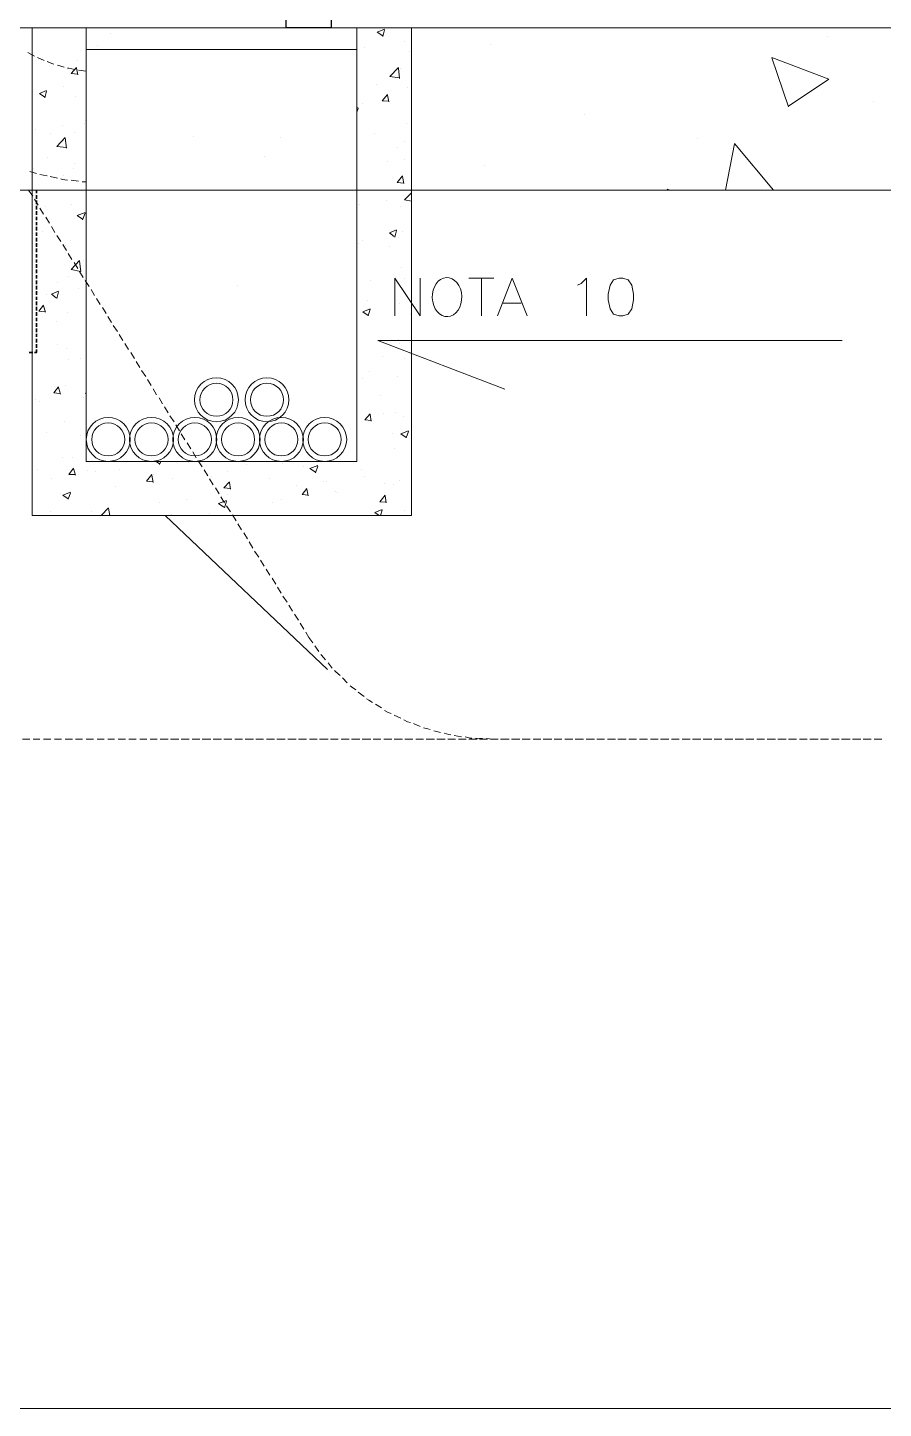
# Model space of a CAD drawing. Header units: inches. Extents: x 5 to 1823, y 18 to 726.
# Drawn here: x 1271.2 to 1301.32, y 408.89 to 457.5 of the extents above; entities that cross this region are included whole.
import ezdxf

# ---------------------------------------------------------------- set-up
doc = ezdxf.new("R2010")
doc.units = ezdxf.units.IN
doc.header["$MEASUREMENT"] = 0
for name, color, linetype in [('CULATRA', 1, 'Continuous'), ('PDF_0', 7, 'Continuous'), ('PDF_EL0001', 1, 'Continuous'), ('PDF_MASCARA', 1, 'Continuous'), ('PDF_PAREDE', 6, 'Continuous'), ('PDF_TIGRECAD', 6, 'Continuous')]:
    doc.layers.add(name, color=color, linetype=linetype)
doc.layers.add('PDF_Layer 1', color=30, linetype='Continuous', true_color=0xff7f00)
doc.layers.add('PDF_TUB-ELETRICA', color=7, linetype='Continuous', true_color=0x7fbfff)

msp = doc.modelspace()

# ---------------------------------------------------------------- linework, layer by layer
at = {"layer": 'CULATRA'}
msp.add_lwpolyline([(1280.296, 459.798), (1281.888, 459.798), (1281.888, 457.49), (1280.296, 457.49)], close=True, dxfattribs=at)
at = {"layer": 'PDF_0', "lineweight": 5}
for points in [[(1284.716, 440.324), (1284.716, 457.49), (1284.716, 440.324), (1271.36, 440.324), (1271.36, 457.49)], [(1282.79, 457.49), (1282.79, 442.229), (1273.265, 442.229), (1273.265, 457.49)], [(1283.7, 457.215), (1283.51, 457.342), (1283.764, 457.448)], [(1283.7, 457.194), (1283.764, 457.427)], [(1283.679, 457.257), (1283.679, 457.257)], [(1284.483, 457.003), (1284.483, 457.003)], [(1282.79, 456.728), (1273.265, 456.728)], [(1283.044, 456.813), (1283.044, 456.813)], [(1284.632, 456.665), (1284.632, 456.665)], [(1271.932, 456.263), (1271.932, 456.263)], [(1272.969, 455.86), (1272.736, 455.882), (1272.926, 456.093)], [(1272.969, 455.839), (1272.926, 456.072)], [(1272.948, 456.347), (1272.948, 456.347)], [(1284.293, 455.733), (1283.954, 455.776), (1284.251, 456.093)], [(1284.293, 455.712), (1284.251, 456.072)], [(1284.314, 456.051), (1284.314, 456.051)], [(1283.467, 455.501), (1283.467, 455.501)], [(1284.145, 455.733), (1284.145, 455.733)], [(1271.805, 455.056), (1271.614, 455.183), (1271.868, 455.289)], [(1271.805, 455.035), (1271.868, 455.268)], [(1272.461, 455.416), (1272.461, 455.416)], [(1272.884, 455.077), (1272.884, 455.077)], [(1283.912, 454.908), (1283.679, 454.929), (1283.87, 455.141)], [(1283.912, 454.887), (1283.87, 455.12)], [(1284.589, 455.395), (1284.589, 455.395)], [(1282.79, 454.675), (1282.832, 454.675)], [(1282.79, 454.527), (1282.832, 454.654)], [(1283.002, 454.823), (1283.002, 454.823)], [(1272.418, 454.04), (1272.418, 454.04)], [(1273.202, 454.125), (1273.202, 454.125)], [(1273.223, 454.231), (1273.223, 454.231)], [(1284.526, 454.125), (1284.526, 454.125)], [(1271.466, 453.913), (1271.466, 453.913)], [(1271.995, 453.786), (1271.995, 453.786)], [(1272.567, 453.278), (1272.228, 453.32), (1272.524, 453.638)], [(1272.567, 453.257), (1272.524, 453.617)], [(1272.842, 453.807), (1272.842, 453.807)], [(1283.404, 453.786), (1283.404, 453.786)], [(1284.208, 453.278), (1284.208, 453.278)], [(1284.462, 453.49), (1284.462, 453.49)], [(1271.889, 452.918), (1271.889, 452.918)], [(1272.863, 452.728), (1272.863, 452.728)], [(1283.87, 452.791), (1283.87, 452.791)], [(1284.483, 452.855), (1284.483, 452.855)], [(1271.402, 452.537), (1271.402, 452.537)], [(1272.461, 452.283), (1272.461, 452.283)], [(1272.799, 452.537), (1272.799, 452.537)], [(1284.441, 452.029), (1284.208, 452.05), (1284.399, 452.283)], [(1284.441, 452.008), (1284.399, 452.262)], [(1271.233, 451.775), (1271.381, 451.563)], [(1279.234, 451.775), (1271.508, 451.775)], [(1284.716, 451.394), (1284.462, 451.436), (1284.716, 451.69)], [(1284.674, 451.754), (1284.674, 451.754)], [(1271.445, 451.458), (1271.572, 451.246)], [(1271.635, 451.14), (1271.762, 450.928)], [(1271.847, 451.204), (1271.847, 451.204)], [(1272.757, 451.267), (1272.757, 451.267)], [(1282.875, 451.288), (1282.875, 451.288)], [(1283.827, 451.415), (1283.827, 451.415)], [(1284.314, 451.204), (1284.314, 451.204)], [(1284.441, 451.585), (1284.441, 451.585)], [(1271.847, 450.823), (1271.974, 450.611)], [(1273.138, 450.759), (1272.948, 450.886), (1273.223, 450.992)], [(1273.138, 450.738), (1273.223, 450.971)], [(1271.72, 450.336), (1271.72, 450.336)], [(1272.037, 450.505), (1272.164, 450.293)], [(1272.228, 450.188), (1272.376, 449.976)], [(1284.102, 450.145), (1283.933, 450.272), (1284.187, 450.378)], [(1284.124, 450.124), (1284.187, 450.357)], [(1284.399, 450.315), (1284.399, 450.315)], [(1272.44, 449.87), (1272.567, 449.658)], [(1272.524, 449.828), (1272.524, 449.828)], [(1272.715, 449.997), (1272.715, 449.997)], [(1273.265, 450.018), (1273.265, 450.018)], [(1282.832, 449.912), (1282.832, 449.912)], [(1283.002, 449.997), (1283.002, 449.997)], [(1283.933, 449.807), (1283.933, 449.807)], [(1284.272, 450.103), (1284.272, 450.103)], [(1272.63, 449.553), (1272.757, 449.341)], [(1273.032, 449.277), (1273.075, 448.918), (1272.736, 448.981), (1273.032, 449.299)], [(1272.842, 449.235), (1272.969, 449.023)], [(1273.18, 449.299), (1273.18, 449.299)], [(1272.651, 448.727), (1272.651, 448.727)], [(1273.032, 448.918), (1273.159, 448.706)], [(1284.356, 449.045), (1284.356, 449.045)], [(1272.207, 447.986), (1272.037, 448.113), (1272.291, 448.219)], [(1272.228, 447.965), (1272.291, 448.198)], [(1272.249, 448.515), (1272.249, 448.515)], [(1272.99, 448.304), (1272.99, 448.304)], [(1273.202, 448.642), (1273.202, 448.642)], [(1273.223, 448.6), (1273.371, 448.388)], [(1273.434, 448.283), (1273.561, 448.071)], [(1283.277, 448.6), (1283.277, 448.6)], [(1284.462, 448.664), (1284.462, 448.664)], [(1271.805, 447.499), (1271.593, 447.521), (1271.762, 447.732)], [(1271.826, 447.478), (1271.762, 447.711)], [(1271.868, 448.092), (1271.868, 448.092)], [(1273.625, 447.965), (1273.752, 447.753)], [(1283.171, 447.88), (1283.171, 447.88)], [(1284.293, 447.775), (1284.293, 447.775)], [(1272.609, 447.457), (1272.609, 447.457)], [(1273.837, 447.648), (1273.964, 447.436)], [(1274.027, 447.33), (1274.154, 447.118)], [(1283.192, 447.372), (1283.002, 447.499), (1283.256, 447.605)], [(1283.192, 447.351), (1283.256, 447.584)], [(1284.674, 447.415), (1284.674, 447.415)], [(1272.207, 447.14), (1272.207, 447.14)], [(1274.218, 447.013), (1274.366, 446.801)], [(1272.249, 446.356), (1272.249, 446.356)], [(1274.429, 446.695), (1274.556, 446.483)], [(1274.62, 446.378), (1274.747, 446.166)], [(1284.251, 446.505), (1284.251, 446.505)], [(1284.293, 446.378), (1284.293, 446.378)], [(1272.567, 446.187), (1272.567, 446.187)], [(1272.651, 445.827), (1272.651, 445.827)], [(1273.053, 445.848), (1273.053, 445.848)], [(1274.831, 446.06), (1274.958, 445.848)], [(1283.679, 445.912), (1283.679, 445.912)], [(1284.462, 445.848), (1284.462, 445.848)], [(1284.632, 446.039), (1284.632, 446.039)], [(1271.36, 445.446), (1271.36, 445.446)], [(1271.36, 445.383), (1271.36, 445.425)], [(1275.022, 445.743), (1275.149, 445.531)], [(1275.212, 445.425), (1275.361, 445.213)], [(1283.235, 445.404), (1283.235, 445.404)], [(1272.334, 444.621), (1272.122, 444.642), (1272.291, 444.854)], [(1272.355, 444.6), (1272.291, 444.832)], [(1272.524, 444.917), (1272.524, 444.917)], [(1275.424, 445.108), (1275.551, 444.896)], [(1275.615, 444.79), (1275.742, 444.578)], [(1282.981, 445.15), (1282.981, 445.15)], [(1284.208, 445.235), (1284.208, 445.235)], [(1271.487, 444.409), (1271.487, 444.409)], [(1271.635, 444.324), (1271.635, 444.324)], [(1273.159, 444.473), (1273.159, 444.473)], [(1273.265, 444.621), (1273.244, 444.621), (1273.265, 444.642)], [(1275.826, 444.473), (1275.953, 444.261)], [(1283.616, 444.536), (1283.616, 444.536)], [(1276.017, 444.155), (1276.144, 443.943)], [(1276.207, 443.838), (1276.355, 443.626)], [(1283.298, 443.668), (1283.065, 443.689), (1283.256, 443.901)], [(1283.298, 443.647), (1283.256, 443.88)], [(1283.721, 443.901), (1283.721, 443.901)], [(1284.166, 443.965), (1284.166, 443.965)], [(1284.441, 443.816), (1284.441, 443.816)], [(1272.482, 443.647), (1272.482, 443.647)], [(1276.419, 443.52), (1276.546, 443.308)], [(1271.868, 443.245), (1271.868, 443.245)], [(1273.053, 443.139), (1273.053, 443.139)], [(1276.609, 443.203), (1276.736, 442.991)], [(1276.821, 442.885), (1276.948, 442.673)], [(1284.06, 443.203), (1284.06, 443.203)], [(1284.526, 443.076), (1284.335, 443.203), (1284.61, 443.308)], [(1284.526, 443.054), (1284.61, 443.287)], [(1272.418, 442.377), (1272.418, 442.377)], [(1272.778, 442.377), (1272.778, 442.377)], [(1277.012, 442.568), (1277.139, 442.356)], [(1284.124, 442.695), (1284.124, 442.695)], [(1271.551, 441.954), (1271.551, 441.954)], [(1272.863, 441.763), (1272.651, 441.763), (1272.821, 441.996)], [(1272.884, 441.742), (1272.821, 441.975)], [(1273.307, 441.911), (1273.307, 441.911)], [(1273.583, 441.869), (1273.583, 441.869)], [(1274.45, 441.954), (1274.45, 441.954)], [(1275.72, 442.229), (1275.847, 442.144)], [(1275.847, 442.123), (1275.89, 442.229)], [(1276.863, 442.208), (1276.863, 442.208)], [(1277.202, 442.25), (1277.35, 442.038)], [(1277.414, 441.933), (1277.541, 441.721)], [(1278.239, 441.89), (1278.239, 441.89)], [(1278.895, 442.123), (1278.895, 442.123)], [(1280.187, 442.144), (1280.187, 442.144)], [(1280.927, 442.038), (1280.927, 442.038)], [(1281.33, 441.848), (1281.139, 441.975), (1281.414, 442.081)], [(1281.33, 441.827), (1281.414, 442.06)], [(1282.959, 441.954), (1282.959, 441.954)], [(1272.037, 441.636), (1272.037, 441.636)], [(1272.99, 441.763), (1272.99, 441.763)], [(1275.615, 441.509), (1275.382, 441.53), (1275.572, 441.763)], [(1275.615, 441.488), (1275.572, 441.742)], [(1275.636, 441.784), (1275.636, 441.784)], [(1276.292, 441.636), (1276.292, 441.636)], [(1277.604, 441.615), (1277.731, 441.403)], [(1277.668, 441.7), (1277.668, 441.7)], [(1278.345, 441.276), (1278.112, 441.298), (1278.303, 441.509)], [(1278.345, 441.255), (1278.303, 441.488)], [(1279.7, 441.615), (1279.7, 441.615)], [(1280.652, 441.382), (1280.652, 441.382)], [(1281.605, 441.509), (1281.605, 441.509)], [(1281.732, 441.53), (1281.732, 441.53)], [(1283.065, 441.7), (1283.065, 441.7)], [(1283.764, 441.446), (1283.764, 441.446)], [(1284.081, 441.425), (1284.081, 441.425)], [(1284.293, 441.552), (1284.293, 441.552)], [(1272.376, 441.107), (1272.376, 441.107)], [(1272.63, 440.917), (1272.44, 441.044), (1272.715, 441.149)], [(1272.63, 440.895), (1272.715, 441.128)], [(1274.302, 441.34), (1274.302, 441.34)], [(1277.816, 441.298), (1277.943, 441.086)], [(1278.006, 440.98), (1278.133, 440.768)], [(1278.239, 441.065), (1278.239, 441.065)], [(1281.076, 441.044), (1280.864, 441.065), (1281.033, 441.276)], [(1281.076, 441.022), (1281.033, 441.255)], [(1282.049, 441.171), (1282.049, 441.171)], [(1282.113, 441.149), (1282.113, 441.149)], [(1283.827, 440.79), (1283.594, 440.811), (1283.785, 441.044)], [(1283.827, 440.768), (1283.785, 441.022)], [(1272.016, 440.451), (1272.016, 440.451)], [(1273.434, 440.451), (1273.434, 440.451)], [(1273.794, 440.324), (1274.048, 440.599)], [(1274.091, 440.324), (1274.048, 440.578)], [(1275.847, 440.768), (1275.847, 440.768)], [(1276.8, 440.874), (1276.8, 440.874)], [(1277.604, 440.409), (1277.604, 440.409)], [(1278.112, 440.62), (1277.922, 440.747), (1278.197, 440.853)], [(1278.133, 440.599), (1278.197, 440.832)], [(1278.197, 440.663), (1278.345, 440.451)], [(1278.197, 440.62), (1278.197, 440.62)], [(1279.827, 440.79), (1279.827, 440.79)], [(1280.123, 440.874), (1280.123, 440.874)], [(1283.573, 440.324), (1283.425, 440.43), (1283.679, 440.536)], [(1283.616, 440.324), (1283.679, 440.514)], [(1284.462, 440.514), (1284.462, 440.514)], [(1274.069, 440.345), (1274.069, 440.345)], [(1276.25, 440.366), (1276.25, 440.366)], [(1278.409, 440.345), (1278.536, 440.133)], [(1278.599, 440.028), (1278.726, 439.816)], [(1278.811, 439.71), (1278.938, 439.498)], [(1279.001, 439.393), (1279.128, 439.181)], [(1279.192, 439.075), (1279.34, 438.863)], [(1279.403, 438.758), (1279.53, 438.546)], [(1279.594, 438.44), (1279.721, 438.228)], [(1279.806, 438.123), (1279.933, 437.911)], [(1279.996, 437.805), (1280.123, 437.593)], [(1280.187, 437.488), (1280.335, 437.276)], [(1280.398, 437.17), (1280.525, 436.958)], [(1280.589, 436.853), (1280.737, 436.641)], [(1280.8, 436.535), (1280.927, 436.323)], [(1280.991, 436.218), (1281.097, 436.027), (1281.245, 435.837)], [(1281.308, 435.731), (1281.457, 435.54)], [(1281.52, 435.434), (1281.541, 435.413), (1281.689, 435.244)], [(1281.774, 435.138), (1281.922, 434.948)], [(1282.007, 434.863), (1282.049, 434.821), (1282.197, 434.694)], [(1282.282, 434.609), (1282.451, 434.44)], [(1282.557, 434.334), (1282.6, 434.291), (1282.748, 434.186)], [(1282.832, 434.101), (1283.044, 433.953)], [(1283.129, 433.868), (1283.213, 433.826), (1283.34, 433.741)], [(1283.446, 433.678), (1283.658, 433.551)], [(1283.764, 433.466), (1283.87, 433.402), (1283.997, 433.36)], [(1284.102, 433.297), (1284.335, 433.191)], [(1284.441, 433.127), (1284.568, 433.064), (1284.674, 433.043)], [(1284.78, 433), (1285.013, 432.894)], [(1285.14, 432.852), (1285.288, 432.81), (1285.372, 432.789)], [(1285.499, 432.746), (1285.732, 432.683)], [(1285.859, 432.662), (1286.029, 432.619), (1286.092, 432.598)], [(1271.021, 432.45), (1271.275, 432.45)], [(1271.402, 432.45), (1271.635, 432.45)], [(1271.762, 432.45), (1272.016, 432.45)], [(1272.143, 432.45), (1272.397, 432.45)], [(1272.524, 432.45), (1272.778, 432.45)], [(1272.884, 432.45), (1273.138, 432.45)], [(1273.265, 432.45), (1273.519, 432.45)], [(1273.646, 432.45), (1273.9, 432.45)], [(1274.027, 432.45), (1274.26, 432.45)], [(1274.387, 432.45), (1274.641, 432.45)], [(1274.768, 432.45), (1275.022, 432.45)], [(1275.149, 432.45), (1275.403, 432.45)], [(1275.509, 432.45), (1275.763, 432.45)], [(1275.572, 432.45), (1275.742, 432.45)], [(1275.869, 432.45), (1276.101, 432.45)], [(1275.89, 432.45), (1276.144, 432.45)], [(1276.228, 432.45), (1276.482, 432.45)], [(1276.271, 432.45), (1276.525, 432.45)], [(1276.609, 432.45), (1276.863, 432.45)], [(1276.652, 432.45), (1276.885, 432.45)], [(1276.99, 432.45), (1277.244, 432.45)], [(1277.012, 432.45), (1277.266, 432.45)], [(1277.35, 432.45), (1277.604, 432.45)], [(1277.393, 432.45), (1277.647, 432.45)], [(1277.731, 432.45), (1277.985, 432.45)], [(1277.774, 432.45), (1278.028, 432.45)], [(1278.112, 432.45), (1278.366, 432.45)], [(1278.133, 432.45), (1278.387, 432.45)], [(1278.493, 432.45), (1278.726, 432.45)], [(1278.514, 432.45), (1278.768, 432.45)], [(1278.853, 432.45), (1279.107, 432.45)], [(1278.895, 432.45), (1279.149, 432.45)], [(1279.234, 432.45), (1279.488, 432.45)], [(1279.276, 432.45), (1279.509, 432.45)], [(1279.615, 432.45), (1279.869, 432.45)], [(1279.636, 432.45), (1279.89, 432.45)], [(1279.975, 432.45), (1280.229, 432.45)], [(1280.017, 432.45), (1280.271, 432.45)], [(1280.356, 432.45), (1280.61, 432.45)], [(1280.398, 432.45), (1280.652, 432.45)], [(1280.737, 432.45), (1280.991, 432.45)], [(1280.758, 432.45), (1281.012, 432.45)], [(1281.118, 432.45), (1281.351, 432.45)], [(1281.139, 432.45), (1281.393, 432.45)], [(1281.478, 432.45), (1281.732, 432.45)], [(1281.52, 432.45), (1281.774, 432.45)], [(1281.859, 432.45), (1282.113, 432.45)], [(1281.901, 432.45), (1282.134, 432.45)], [(1282.24, 432.45), (1282.494, 432.45)], [(1282.261, 432.45), (1282.515, 432.45)], [(1282.6, 432.45), (1282.854, 432.45)], [(1282.642, 432.45), (1282.896, 432.45)], [(1282.981, 432.45), (1283.235, 432.45)], [(1283.023, 432.45), (1283.277, 432.45)], [(1283.362, 432.45), (1283.616, 432.45)], [(1283.383, 432.45), (1283.637, 432.45)], [(1283.743, 432.45), (1283.975, 432.45)], [(1283.764, 432.45), (1284.018, 432.45)], [(1284.102, 432.45), (1284.356, 432.45)], [(1284.145, 432.45), (1284.399, 432.45)], [(1284.483, 432.45), (1284.737, 432.45)], [(1284.526, 432.45), (1284.759, 432.45)], [(1284.864, 432.45), (1285.118, 432.45)], [(1284.886, 432.45), (1285.14, 432.45)], [(1285.224, 432.45), (1285.478, 432.45)], [(1285.267, 432.45), (1285.521, 432.45)], [(1285.605, 432.45), (1285.859, 432.45)], [(1285.648, 432.45), (1285.902, 432.45)], [(1285.986, 432.45), (1286.24, 432.45)], [(1286.029, 432.45), (1286.261, 432.45)], [(1286.219, 432.577), (1286.473, 432.535)], [(1286.367, 432.45), (1286.6, 432.45)], [(1286.388, 432.45), (1286.642, 432.45)], [(1286.6, 432.535), (1286.791, 432.492), (1286.833, 432.492)], [(1286.727, 432.45), (1286.981, 432.45)], [(1286.769, 432.45), (1287.023, 432.45)], [(1286.96, 432.492), (1287.214, 432.471)], [(1287.108, 432.45), (1287.362, 432.45)], [(1287.15, 432.45), (1287.383, 432.45)], [(1287.341, 432.471), (1287.574, 432.45)], [(1287.489, 432.45), (1287.743, 432.45)], [(1287.51, 432.45), (1287.764, 432.45)], [(1287.849, 432.45), (1288.103, 432.45)], [(1287.891, 432.45), (1288.145, 432.45)], [(1288.23, 432.45), (1288.484, 432.45)], [(1288.272, 432.45), (1288.526, 432.45)], [(1288.611, 432.45), (1288.865, 432.45)], [(1288.653, 432.45), (1288.886, 432.45)], [(1288.992, 432.45), (1289.225, 432.45)], [(1289.013, 432.45), (1289.267, 432.45)], [(1289.352, 432.45), (1289.606, 432.45)], [(1289.394, 432.45), (1289.648, 432.45)], [(1289.733, 432.45), (1289.987, 432.45)], [(1289.775, 432.45), (1290.008, 432.45)], [(1290.114, 432.45), (1290.368, 432.45)], [(1290.135, 432.45), (1290.389, 432.45)], [(1290.474, 432.45), (1290.728, 432.45)], [(1290.516, 432.45), (1290.77, 432.45)], [(1290.855, 432.45), (1291.109, 432.45)], [(1290.897, 432.45), (1291.151, 432.45)], [(1291.236, 432.45), (1291.49, 432.45)], [(1291.278, 432.45), (1291.511, 432.45)], [(1291.617, 432.45), (1291.85, 432.45)], [(1291.638, 432.45), (1291.892, 432.45)], [(1291.977, 432.45), (1292.231, 432.45)], [(1292.019, 432.45), (1292.273, 432.45)], [(1292.358, 432.45), (1292.612, 432.45)], [(1292.4, 432.45), (1292.633, 432.45)], [(1292.739, 432.45), (1292.993, 432.45)], [(1292.76, 432.45), (1293.014, 432.45)], [(1293.12, 432.45), (1293.352, 432.45)], [(1293.141, 432.45), (1293.395, 432.45)], [(1293.479, 432.45), (1293.733, 432.45)], [(1293.522, 432.45), (1293.776, 432.45)], [(1293.86, 432.45), (1294.114, 432.45)], [(1293.903, 432.45), (1294.136, 432.45)], [(1294.241, 432.45), (1294.474, 432.45)], [(1294.263, 432.45), (1294.517, 432.45)], [(1294.601, 432.45), (1294.855, 432.45)], [(1294.644, 432.45), (1294.898, 432.45)], [(1294.982, 432.45), (1295.236, 432.45)], [(1295.025, 432.45), (1295.279, 432.45)], [(1295.363, 432.45), (1295.617, 432.45)], [(1295.384, 432.45), (1295.638, 432.45)], [(1295.744, 432.45), (1295.977, 432.45)], [(1295.765, 432.45), (1296.019, 432.45)], [(1296.104, 432.45), (1296.358, 432.45)], [(1296.146, 432.45), (1296.4, 432.45)], [(1296.485, 432.45), (1296.739, 432.45)], [(1296.527, 432.45), (1296.76, 432.45)], [(1296.866, 432.45), (1297.099, 432.45)], [(1296.887, 432.45), (1297.141, 432.45)], [(1297.226, 432.45), (1297.48, 432.45)], [(1297.268, 432.45), (1297.522, 432.45)], [(1297.607, 432.45), (1297.861, 432.45)], [(1297.649, 432.45), (1297.903, 432.45)], [(1297.988, 432.45), (1298.242, 432.45)], [(1298.009, 432.45), (1298.263, 432.45)], [(1298.369, 432.45), (1298.602, 432.45)], [(1298.39, 432.45), (1298.644, 432.45)], [(1298.729, 432.45), (1298.983, 432.45)], [(1298.771, 432.45), (1299.025, 432.45)], [(1299.11, 432.45), (1299.364, 432.45)], [(1299.152, 432.45), (1299.385, 432.45)], [(1299.491, 432.45), (1299.745, 432.45)], [(1299.512, 432.45), (1299.766, 432.45)], [(1299.851, 432.45), (1300.105, 432.45)], [(1299.893, 432.45), (1300.147, 432.45)], [(1300.232, 432.45), (1300.486, 432.45)], [(1300.274, 432.45), (1300.528, 432.45)], [(1300.613, 432.45), (1300.867, 432.45)], [(1300.634, 432.45), (1300.888, 432.45)], [(1300.994, 432.45), (1301.226, 432.45)], [(1301.015, 432.45), (1301.269, 432.45)]]:
    msp.add_lwpolyline(points, dxfattribs=at)
for centre, radius in [((1277.848, 444.399), 0.773), ((1277.848, 444.399), 0.582), ((1279.626, 444.399), 0.773), ((1279.626, 444.399), 0.582), ((1274.038, 443.002), 0.773), ((1274.038, 443.002), 0.582), ((1275.562, 443.002), 0.773), ((1275.562, 443.002), 0.582), ((1277.086, 443.002), 0.773), ((1277.086, 443.002), 0.582), ((1278.61, 443.002), 0.773), ((1278.61, 443.002), 0.582), ((1280.134, 443.002), 0.773), ((1280.134, 443.002), 0.582), ((1281.658, 443.002), 0.773), ((1281.658, 443.002), 0.582)]:
    msp.add_circle(centre, radius, dxfattribs=at)
at = {"layer": 'PDF_EL0001', "lineweight": 5}
for points in [[(1330.394, 457.49), (1253.411, 457.49), (1260.988, 457.49)], [(1276.588, 451.775), (1110.958, 451.775)], [(1382.592, 451.775), (1216.961, 451.775)], [(1326.944, 451.775), (1282.79, 451.775)], [(1287.997, 444.769), (1283.531, 446.483), (1299.872, 446.483)]]:
    msp.add_lwpolyline(points, dxfattribs=at)
at = {"layer": 'PDF_Layer 1', "color": 7, "lineweight": 5}
msp.add_lwpolyline([(1006.86, 408.891), (1638.773, 408.891)], dxfattribs=at)
at = {"layer": 'PDF_MASCARA', "lineweight": 5}
msp.add_lwpolyline([(1301.29, 457.49), (1299.575, 457.49)], dxfattribs=at)
at = {"layer": 'PDF_PAREDE', "lineweight": 35}
for points in [[(1271.508, 451.775), (1271.508, 451.669)], [(1271.508, 451.606), (1271.508, 451.479)], [(1271.508, 451.415), (1271.508, 451.288)], [(1271.508, 451.225), (1271.508, 451.098)], [(1271.508, 451.034), (1271.508, 450.907)], [(1271.508, 450.844), (1271.508, 450.717)], [(1271.508, 450.653), (1271.508, 450.547)], [(1271.508, 450.484), (1271.508, 450.357)], [(1271.508, 450.293), (1271.508, 450.166)], [(1271.508, 450.103), (1271.508, 449.976)], [(1271.508, 449.912), (1271.508, 449.785)], [(1271.508, 449.722), (1271.508, 449.595)], [(1271.508, 449.531), (1271.508, 449.404)], [(1271.508, 449.341), (1271.508, 449.235)], [(1271.508, 449.172), (1271.508, 449.045)], [(1271.508, 448.981), (1271.508, 448.854)], [(1271.508, 448.791), (1271.508, 448.664)], [(1271.508, 448.6), (1271.508, 448.473)], [(1271.508, 448.41), (1271.508, 448.283)], [(1271.508, 448.219), (1271.508, 448.092)], [(1271.508, 448.029), (1271.508, 447.923)], [(1271.508, 447.859), (1271.508, 447.732)], [(1271.508, 447.669), (1271.508, 447.542)], [(1271.508, 447.478), (1271.508, 447.351)], [(1271.508, 447.288), (1271.508, 447.161)], [(1271.508, 447.097), (1271.508, 446.97)], [(1271.508, 446.907), (1271.508, 446.78)], [(1271.508, 446.716), (1271.508, 446.61)], [(1271.508, 446.547), (1271.508, 446.42)], [(1271.508, 446.356), (1271.508, 446.229)], [(1271.381, 446.06), (1271.254, 446.06)], [(1271.508, 446.166), (1271.508, 446.06), (1271.445, 446.06)]]:
    msp.add_lwpolyline(points, dxfattribs=at)
at = {"layer": 'PDF_TIGRECAD', "lineweight": 5}
for points in [[(1271.212, 456.622), (1271.445, 456.495)], [(1271.551, 456.453), (1271.783, 456.347)], [(1271.889, 456.305), (1272.059, 456.241), (1272.122, 456.22)], [(1272.249, 456.178), (1272.482, 456.114)], [(1272.609, 456.072), (1272.651, 456.072), (1272.863, 456.03)], [(1272.99, 456.009), (1273.265, 455.966)], [(1271.275, 452.431), (1271.508, 452.368)], [(1271.635, 452.326), (1271.889, 452.283)], [(1271.995, 452.262), (1272.249, 452.199)], [(1272.376, 452.177), (1272.418, 452.156), (1272.609, 452.135)], [(1272.736, 452.135), (1272.99, 452.093)], [(1273.117, 452.072), (1273.265, 452.072)], [(1284.124, 447.351), (1284.124, 448.685), (1285.013, 447.351), (1285.013, 448.685)], [(1286.727, 448.685), (1287.616, 448.685)], [(1287.172, 448.685), (1287.172, 447.351)], [(1287.743, 447.351), (1288.251, 448.685), (1288.78, 447.351)], [(1290.558, 448.431), (1290.685, 448.494), (1290.876, 448.685), (1290.876, 447.351)], [(1287.934, 447.796), (1288.569, 447.796)], [(1281.753, 434.905), (1276.038, 440.324)]]:
    msp.add_lwpolyline(points, dxfattribs=at)
msp.add_lwpolyline([(1292.019, 448.685), (1291.828, 448.621), (1291.701, 448.431), (1291.638, 448.113), (1291.638, 447.923), (1291.701, 447.605), (1291.828, 447.415), (1292.019, 447.351), (1292.146, 447.351), (1292.336, 447.415), (1292.463, 447.605), (1292.527, 447.923), (1292.527, 448.113), (1292.463, 448.431), (1292.336, 448.621), (1292.146, 448.685)], close=True, dxfattribs=at)
msp.add_ellipse((1285.964, 448.015), major_axis=(-0.01, 0.689), ratio=0.755342, start_param=0.226116, end_param=6.509301, dxfattribs=at)
at = {"layer": 'PDF_TUB-ELETRICA', "lineweight": 5}
for points in [[(1274.133, 457.3), (1274.133, 457.3)], [(1299.343, 457.194), (1299.343, 457.194)], [(1273.646, 456.855), (1273.646, 456.855)], [(1287.51, 456.898), (1287.51, 456.898)], [(1297.988, 454.739), (1299.406, 455.691), (1297.395, 456.453)], [(1297.988, 454.717), (1297.395, 456.432)], [(1300.972, 454.908), (1300.972, 454.908)], [(1290.812, 454.442), (1290.812, 454.442)], [(1277.033, 453.68), (1277.033, 453.68)], [(1280.102, 453.617), (1280.102, 453.617)], [(1294.792, 453.596), (1294.792, 453.596)], [(1295.765, 451.775), (1296.083, 453.405)], [(1297.353, 451.775), (1297.459, 451.775), (1296.083, 453.426)], [(1279.53, 452.961), (1279.53, 452.961)], [(1287.277, 452.664), (1287.277, 452.664)], [(1293.712, 451.775), (1293.691, 451.796)], [(1293.818, 451.775), (1293.712, 451.817)], [(1278.578, 448.431), (1278.578, 448.431)]]:
    msp.add_lwpolyline(points, dxfattribs=at)

doc.saveas('drawing.dxf')
